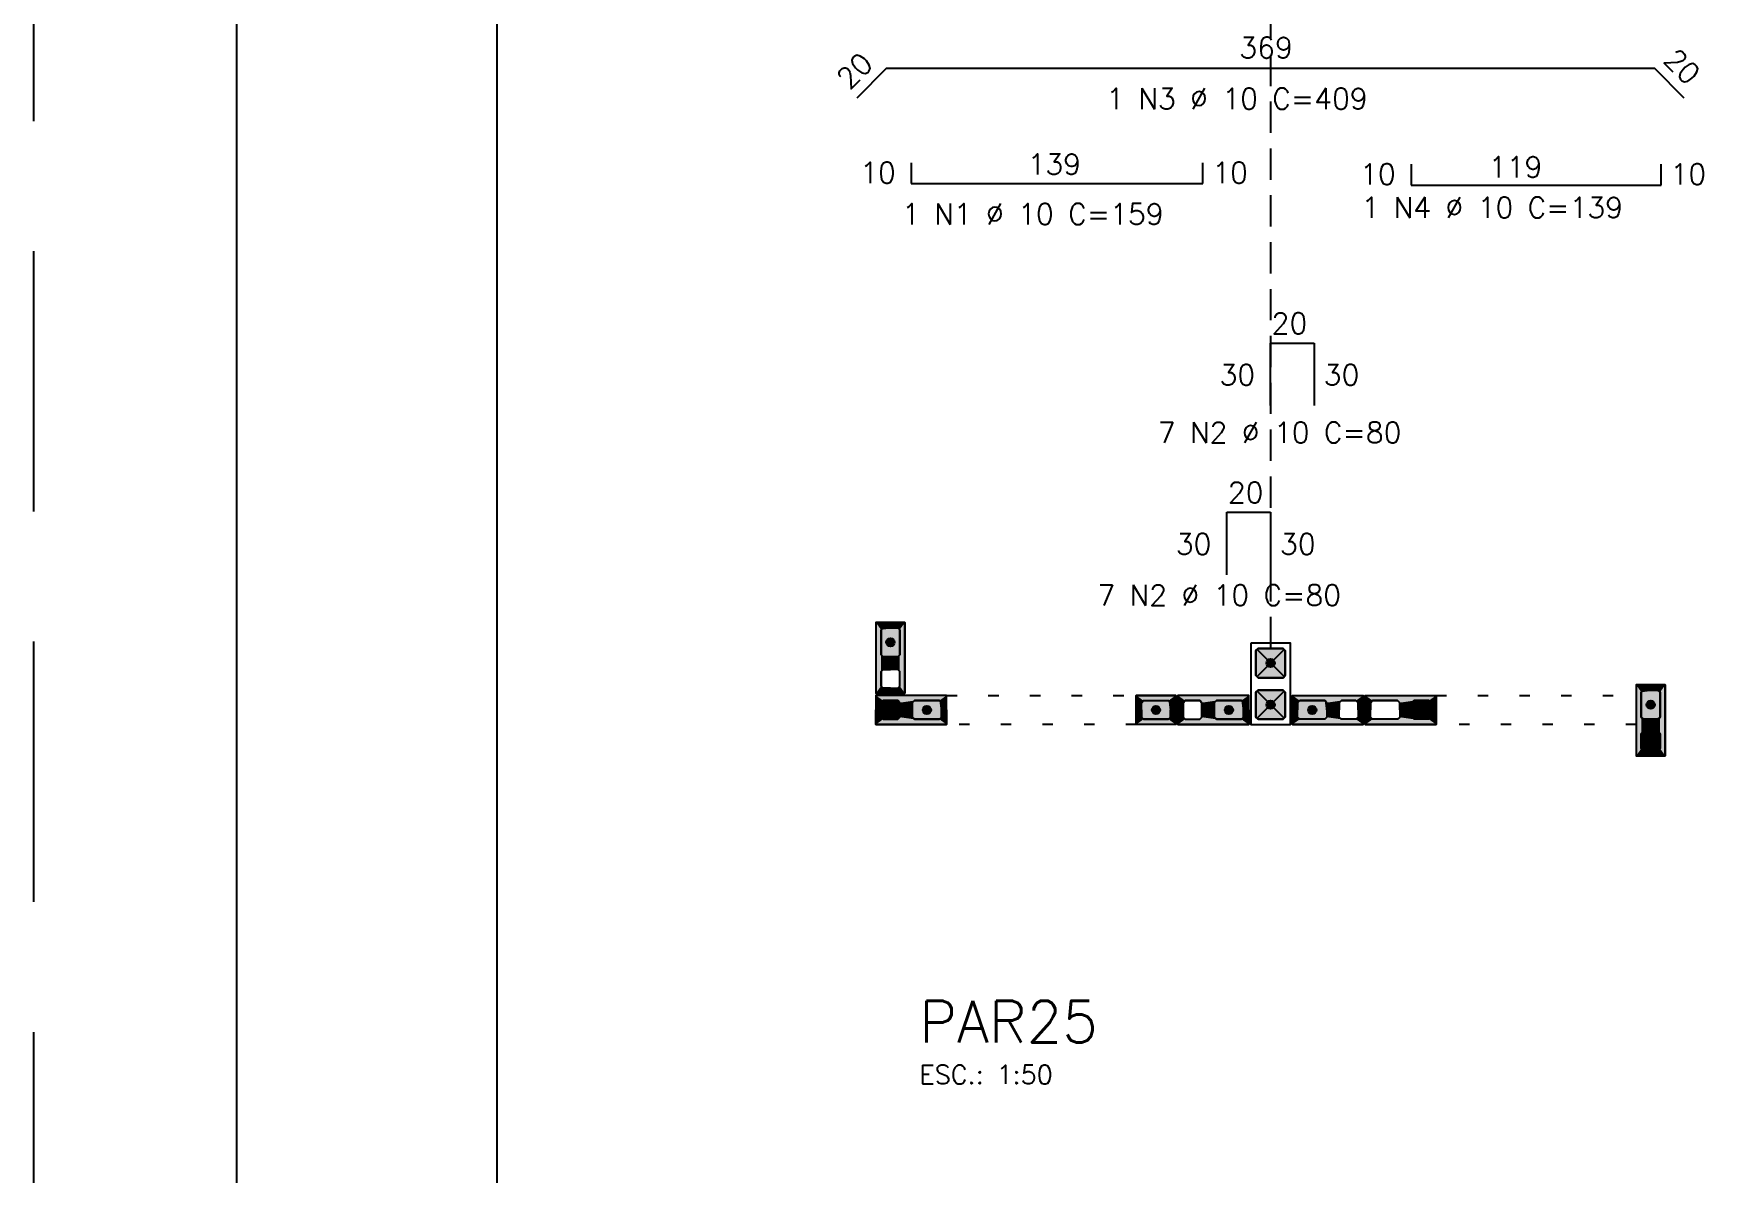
# Model space of a CAD drawing. Extents: x -1.9 to 86, y -1.6 to 60.9.
# Drawn here: x -1.95 to 14.1, y 37.09 to 48.04 of the extents above; entities that cross this region are included whole.
import ezdxf

# ---------------------------------------------------------------- set-up
doc = ezdxf.new("R2010")
doc.units = 0
doc.header["$MEASUREMENT"] = 0
for name, pattern in [('ESTILO_TQS_0001', [0.45, 0.3, -0.15]), ('ESTILO_TQS_0002', [0.4, 0.1, -0.3]), ('HIDDEN', [0.375, 0.25, -0.125])]:
    doc.linetypes.add(name, pattern=pattern)
doc.layers.get('0').update_dxf_attribs({"linetype": 'CONTINUOUS'})
doc.layers.get('Defpoints').update_dxf_attribs({"linetype": 'CONTINUOUS'})
for name, color, linetype in [('ARQ_FOLHA', 7, 'CONTINUOUS'), ('PENA_01', 1, 'CONTINUOUS'), ('PENA_02', 2, 'CONTINUOUS'), ('PENA_03', 3, 'CONTINUOUS'), ('PENA_05', 5, 'CONTINUOUS'), ('PENA_06', 6, 'CONTINUOUS'), ('PENA_11', 252, 'CONTINUOUS'), ('PENA_21', 100, 'CONTINUOUS'), ('PENA_23', 50, 'CONTINUOUS')]:
    doc.layers.add(name, color=color, linetype=linetype)
doc.styles.get("Standard").update_dxf_attribs({"font": 'ROMANS.SHX'})

# ---------------------------------------------------------------- blocks, each defined once
blk = doc.blocks.new('FOLHA A1 - 841 X 594')
at = {"layer": 'ARQ_FOLHA', "color": 1}
for points in [[(-841, 0), (0, 0), (0, 594), (-841, 594)], [(-816, 10), (-10, 10), (-10, 584), (-816, 584)]]:
    blk.add_lwpolyline(points, close=True, dxfattribs=at)
at = {"layer": 'Defpoints', "color": 8, "linetype": 'HIDDEN', "ltscale": 100}
blk.add_lwpolyline([(-860.5, 609.5), (-860.5, -15.5), (19.5, -15.5), (19.5, 609.5)], close=True, dxfattribs=at)
blk = doc.blocks.new('*U24')
blk.add_blockref('FOLHA A1 - 841 X 594', (0, 0))

msp = doc.modelspace()

# ---------------------------------------------------------------- linework, layer by layer
at = {"layer": 'PENA_01', "linetype": 'ESTILO_TQS_0001'}
msp.add_line((9.928078, 50.085337), (9.928078, 41.992385), dxfattribs=at)
at = {"layer": 'PENA_01', "linetype": 'Continuous'}
for p, q in [((10.058078, 42.122385), (9.798078, 41.862385)), ((10.058078, 41.862385), (9.798078, 42.122385)), ((10.058078, 41.462385), (9.798078, 41.722385)), ((10.058078, 41.722385), (9.798078, 41.462385))]:
    msp.add_line(p, q, dxfattribs=at)
for points in [[(6.368078, 42.072385), (6.368078, 42.312385), (6.348078, 42.332385), (6.208078, 42.332385), (6.188078, 42.312385), (6.188078, 42.072385), (6.208078, 42.052385), (6.348078, 42.052385), (6.368078, 42.072385)], [(6.368078, 41.772385), (6.368078, 41.912385), (6.348078, 41.932385), (6.208078, 41.932385), (6.188078, 41.912385), (6.188078, 41.772385), (6.208078, 41.752385), (6.348078, 41.752385), (6.368078, 41.772385)], [(13.668078, 41.472385), (13.668078, 41.712385), (13.648078, 41.732385), (13.508078, 41.732385), (13.488078, 41.712385), (13.488078, 41.472385), (13.508078, 41.452385), (13.648078, 41.452385), (13.668078, 41.472385)], [(6.208078, 41.452385), (6.348078, 41.452385), (6.368078, 41.472385), (6.368078, 41.612385), (6.348078, 41.632385), (6.208078, 41.632385), (6.188078, 41.612385), (6.188078, 41.472385), (6.208078, 41.452385)], [(6.508078, 41.452385), (6.748078, 41.452385), (6.768078, 41.472385), (6.768078, 41.612385), (6.748078, 41.632385), (6.508078, 41.632385), (6.488078, 41.612385), (6.488078, 41.472385), (6.508078, 41.452385)], [(8.708078, 41.632385), (8.948078, 41.632385), (8.968078, 41.612385), (8.968078, 41.472385), (8.948078, 41.452385), (8.708078, 41.452385), (8.688078, 41.472385), (8.688078, 41.612385), (8.708078, 41.632385)], [(9.108078, 41.452385), (9.248078, 41.452385), (9.268078, 41.472385), (9.268078, 41.612385), (9.248078, 41.632385), (9.108078, 41.632385), (9.088078, 41.612385), (9.088078, 41.472385), (9.108078, 41.452385)], [(9.408078, 41.452385), (9.648078, 41.452385), (9.668078, 41.472385), (9.668078, 41.612385), (9.648078, 41.632385), (9.408078, 41.632385), (9.388078, 41.612385), (9.388078, 41.472385), (9.408078, 41.452385)], [(10.448078, 41.452385), (10.208078, 41.452385), (10.188078, 41.472385), (10.188078, 41.612385), (10.208078, 41.632385), (10.448078, 41.632385), (10.468078, 41.612385), (10.468078, 41.472385), (10.448078, 41.452385)], [(10.748078, 41.452385), (10.608078, 41.452385), (10.588078, 41.472385), (10.588078, 41.612385), (10.608078, 41.632385), (10.748078, 41.632385), (10.768078, 41.612385), (10.768078, 41.472385), (10.748078, 41.452385)], [(11.148078, 41.452385), (10.908078, 41.452385), (10.888078, 41.472385), (10.888078, 41.612385), (10.908078, 41.632385), (11.148078, 41.632385), (11.168078, 41.612385), (11.168078, 41.472385), (11.148078, 41.452385)], [(11.448078, 41.452385), (11.308078, 41.452385), (11.288078, 41.472385), (11.288078, 41.612385), (11.308078, 41.632385), (11.448078, 41.632385), (11.468078, 41.612385), (11.468078, 41.472385), (11.448078, 41.452385)], [(13.668078, 41.172385), (13.668078, 41.312385), (13.648078, 41.332385), (13.508078, 41.332385), (13.488078, 41.312385), (13.488078, 41.172385), (13.508078, 41.152385), (13.648078, 41.152385), (13.668078, 41.172385)]]:
    msp.add_lwpolyline(points, dxfattribs=at)
at = {"layer": 'PENA_02', "linetype": 'Continuous'}
for points in [[(6.418078, 41.702385), (6.418078, 42.382385), (6.138078, 42.382385), (6.138078, 41.702385), (6.418078, 41.702385)], [(9.738078, 42.182385), (9.738078, 41.402385), (10.118078, 41.402385), (10.118078, 42.182385), (9.738078, 42.182385)], [(13.718078, 41.102385), (13.718078, 41.782385), (13.438078, 41.782385), (13.438078, 41.102385), (13.718078, 41.102385)], [(6.138078, 41.402385), (6.818078, 41.402385), (6.818078, 41.682385), (6.138078, 41.682385), (6.138078, 41.402385)], [(8.638078, 41.682385), (9.018078, 41.682385), (9.018078, 41.402385), (8.638078, 41.402385), (8.638078, 41.682385)], [(9.038078, 41.402385), (9.718078, 41.402385), (9.718078, 41.682385), (9.038078, 41.682385), (9.038078, 41.402385)], [(10.818078, 41.402385), (10.138078, 41.402385), (10.138078, 41.682385), (10.818078, 41.682385), (10.818078, 41.402385)], [(11.518078, 41.402385), (10.838078, 41.402385), (10.838078, 41.682385), (11.518078, 41.682385), (11.518078, 41.402385)]]:
    msp.add_lwpolyline(points, dxfattribs=at)
at = {"layer": 'PENA_02', "linetype": 'ESTILO_TQS_0001'}
for points in [[(9.808078, 42.132385), (9.788078, 42.112385), (9.788078, 41.872385), (9.808078, 41.852385), (10.048078, 41.852385), (10.068078, 41.872385), (10.068078, 42.112385), (10.048078, 42.132385), (9.808078, 42.132385)], [(9.808078, 41.732385), (9.788078, 41.712385), (9.788078, 41.472385), (9.808078, 41.452385), (10.048078, 41.452385), (10.068078, 41.472385), (10.068078, 41.712385), (10.048078, 41.732385), (9.808078, 41.732385)]]:
    msp.add_lwpolyline(points, dxfattribs=at)
at = {"layer": 'PENA_03', "linetype": 'Continuous'}
for points in [[(6.348078, 42.332385), (6.368078, 42.312385), (6.368078, 42.072385), (6.348078, 42.052385), (6.208078, 42.052385), (6.188078, 42.072385), (6.188078, 42.312385), (6.208078, 42.332385), (6.348078, 42.332385)], [(10.048078, 42.132385), (10.068078, 42.112385), (10.068078, 41.872385), (10.048078, 41.852385), (9.808078, 41.852385), (9.788078, 41.872385), (9.788078, 42.112385), (9.808078, 42.132385), (10.048078, 42.132385)], [(10.048078, 41.732385), (10.068078, 41.712385), (10.068078, 41.472385), (10.048078, 41.452385), (9.808078, 41.452385), (9.788078, 41.472385), (9.788078, 41.712385), (9.808078, 41.732385), (10.048078, 41.732385)], [(13.648078, 41.732385), (13.668078, 41.712385), (13.668078, 41.472385), (13.648078, 41.452385), (13.508078, 41.452385), (13.488078, 41.472385), (13.488078, 41.712385), (13.508078, 41.732385), (13.648078, 41.732385)], [(6.348078, 41.632385), (6.368078, 41.612385), (6.368078, 41.472385), (6.348078, 41.452385), (6.208078, 41.452385), (6.188078, 41.472385), (6.188078, 41.612385), (6.208078, 41.632385), (6.348078, 41.632385)], [(6.768078, 41.472385), (6.748078, 41.452385), (6.508078, 41.452385), (6.488078, 41.472385), (6.488078, 41.612385), (6.508078, 41.632385), (6.748078, 41.632385), (6.768078, 41.612385), (6.768078, 41.472385)], [(8.968078, 41.472385), (8.948078, 41.452385), (8.708078, 41.452385), (8.688078, 41.472385), (8.688078, 41.612385), (8.708078, 41.632385), (8.948078, 41.632385), (8.968078, 41.612385), (8.968078, 41.472385)], [(9.668078, 41.472385), (9.648078, 41.452385), (9.408078, 41.452385), (9.388078, 41.472385), (9.388078, 41.612385), (9.408078, 41.632385), (9.648078, 41.632385), (9.668078, 41.612385), (9.668078, 41.472385)], [(10.468078, 41.472385), (10.448078, 41.452385), (10.208078, 41.452385), (10.188078, 41.472385), (10.188078, 41.612385), (10.208078, 41.632385), (10.448078, 41.632385), (10.468078, 41.612385), (10.468078, 41.472385)], [(11.448078, 41.632385), (11.468078, 41.612385), (11.468078, 41.472385), (11.448078, 41.452385), (11.308078, 41.452385), (11.288078, 41.472385), (11.288078, 41.612385), (11.308078, 41.632385), (11.448078, 41.632385)], [(13.648078, 41.332385), (13.668078, 41.312385), (13.668078, 41.172385), (13.648078, 41.152385), (13.508078, 41.152385), (13.488078, 41.172385), (13.488078, 41.312385), (13.508078, 41.332385), (13.648078, 41.332385)]]:
    msp.add_lwpolyline(points, dxfattribs=at)
at = {"layer": 'PENA_03', "linetype": 'ESTILO_TQS_0002'}
for points in [[(6.818078, 41.682385), (8.638078, 41.682385), (8.638078, 41.402385), (6.818078, 41.402385), (6.818078, 41.682385)], [(11.518078, 41.682385), (13.438078, 41.682385), (13.438078, 41.402385), (11.518078, 41.402385), (11.518078, 41.682385)]]:
    msp.add_lwpolyline(points, dxfattribs=at)
at = {"layer": 'PENA_03', "linetype": 'Continuous'}
for centre in [(6.278078, 42.192385), (9.928078, 41.992385), (6.278078, 41.542385), (6.628078, 41.542385), (8.828078, 41.542385), (9.528078, 41.542385), (9.928078, 41.592385), (10.328078, 41.542385), (11.378078, 41.542385), (13.578078, 41.592385), (13.578078, 41.242385)]:
    msp.add_circle(centre, 0.04, dxfattribs=at)
for points in [[(6.318078, 42.192385), (6.258078, 42.227026), (6.24049, 42.206066)], [(6.318078, 42.192385), (6.24049, 42.206066), (6.24049, 42.178704)], [(6.318078, 42.192385), (6.285024, 42.231778), (6.258078, 42.227026)], [(6.318078, 42.192385), (6.308719, 42.218097), (6.285024, 42.231778)], [(6.318078, 42.192385), (6.24049, 42.178704), (6.258078, 42.157744)], [(6.318078, 42.192385), (6.258078, 42.157744), (6.285024, 42.152993)], [(6.318078, 42.192385), (6.285024, 42.152993), (6.308719, 42.166674)], [(6.318078, 42.192385), (6.308719, 42.166674), (6.318078, 42.192385)], [(9.968078, 41.992385), (9.908078, 42.027026), (9.89049, 42.006066)], [(9.968078, 41.992385), (9.89049, 42.006066), (9.89049, 41.978704)], [(9.968078, 41.992385), (9.89049, 41.978704), (9.908078, 41.957744)], [(9.968078, 41.992385), (9.935024, 42.031778), (9.908078, 42.027026)], [(9.968078, 41.992385), (9.908078, 41.957744), (9.935024, 41.952993)], [(9.968078, 41.992385), (9.958719, 42.018097), (9.935024, 42.031778)], [(9.968078, 41.992385), (9.935024, 41.952993), (9.958719, 41.966674)], [(9.968078, 41.992385), (9.958719, 41.966674), (9.968078, 41.992385)], [(6.318078, 41.542385), (6.258078, 41.577026), (6.24049, 41.556066)], [(6.318078, 41.542385), (6.285024, 41.581778), (6.258078, 41.577026)], [(6.318078, 41.542385), (6.308719, 41.568097), (6.285024, 41.581778)], [(6.668078, 41.542385), (6.608078, 41.577026), (6.59049, 41.556066)], [(6.668078, 41.542385), (6.635024, 41.581778), (6.608078, 41.577026)], [(6.668078, 41.542385), (6.658719, 41.568097), (6.635024, 41.581778)], [(8.868078, 41.542385), (8.808078, 41.577026), (8.79049, 41.556066)], [(8.868078, 41.542385), (8.835024, 41.581778), (8.808078, 41.577026)], [(8.868078, 41.542385), (8.858719, 41.568097), (8.835024, 41.581778)], [(9.568078, 41.542385), (9.508078, 41.577026), (9.49049, 41.556066)], [(9.568078, 41.542385), (9.535024, 41.581778), (9.508078, 41.577026)], [(9.568078, 41.542385), (9.558719, 41.568097), (9.535024, 41.581778)], [(9.968078, 41.592385), (9.908078, 41.627026), (9.89049, 41.606066)], [(9.968078, 41.592385), (9.89049, 41.606066), (9.89049, 41.578704)], [(9.968078, 41.592385), (9.89049, 41.578704), (9.908078, 41.557744)], [(9.968078, 41.592385), (9.935024, 41.631778), (9.908078, 41.627026)], [(9.968078, 41.592385), (9.908078, 41.557744), (9.935024, 41.552993)], [(9.968078, 41.592385), (9.958719, 41.618097), (9.935024, 41.631778)], [(9.968078, 41.592385), (9.935024, 41.552993), (9.958719, 41.566674)], [(9.968078, 41.592385), (9.958719, 41.566674), (9.968078, 41.592385)], [(10.368078, 41.542385), (10.308078, 41.577026), (10.29049, 41.556066)], [(10.368078, 41.542385), (10.335024, 41.581778), (10.308078, 41.577026)], [(10.368078, 41.542385), (10.358719, 41.568097), (10.335024, 41.581778)], [(11.418078, 41.542385), (11.358078, 41.577026), (11.34049, 41.556066)], [(11.418078, 41.542385), (11.385024, 41.581778), (11.358078, 41.577026)], [(11.418078, 41.542385), (11.408719, 41.568097), (11.385024, 41.581778)], [(13.618078, 41.592385), (13.558078, 41.627026), (13.54049, 41.606066)], [(13.618078, 41.592385), (13.54049, 41.606066), (13.54049, 41.578704)], [(13.618078, 41.592385), (13.54049, 41.578704), (13.558078, 41.557744)], [(13.618078, 41.592385), (13.585024, 41.631778), (13.558078, 41.627026)], [(13.618078, 41.592385), (13.558078, 41.557744), (13.585024, 41.552993)], [(13.618078, 41.592385), (13.608719, 41.618097), (13.585024, 41.631778)], [(13.618078, 41.592385), (13.585024, 41.552993), (13.608719, 41.566674)], [(13.618078, 41.592385), (13.608719, 41.566674), (13.618078, 41.592385)], [(6.318078, 41.542385), (6.24049, 41.556066), (6.24049, 41.528704)], [(6.318078, 41.542385), (6.24049, 41.528704), (6.258078, 41.507744)], [(6.318078, 41.542385), (6.258078, 41.507744), (6.285024, 41.502993)], [(6.318078, 41.542385), (6.285024, 41.502993), (6.308719, 41.516674)], [(6.318078, 41.542385), (6.308719, 41.516674), (6.318078, 41.542385)], [(6.668078, 41.542385), (6.59049, 41.556066), (6.59049, 41.528704)], [(6.668078, 41.542385), (6.59049, 41.528704), (6.608078, 41.507744)], [(6.668078, 41.542385), (6.608078, 41.507744), (6.635024, 41.502993)], [(6.668078, 41.542385), (6.635024, 41.502993), (6.658719, 41.516674)], [(6.668078, 41.542385), (6.658719, 41.516674), (6.668078, 41.542385)], [(8.868078, 41.542385), (8.79049, 41.556066), (8.79049, 41.528704)], [(8.868078, 41.542385), (8.79049, 41.528704), (8.808078, 41.507744)], [(8.868078, 41.542385), (8.808078, 41.507744), (8.835024, 41.502993)], [(8.868078, 41.542385), (8.835024, 41.502993), (8.858719, 41.516674)], [(8.868078, 41.542385), (8.858719, 41.516674), (8.868078, 41.542385)], [(9.568078, 41.542385), (9.49049, 41.556066), (9.49049, 41.528704)], [(9.568078, 41.542385), (9.49049, 41.528704), (9.508078, 41.507744)], [(9.568078, 41.542385), (9.508078, 41.507744), (9.535024, 41.502993)], [(9.568078, 41.542385), (9.535024, 41.502993), (9.558719, 41.516674)], [(9.568078, 41.542385), (9.558719, 41.516674), (9.568078, 41.542385)], [(10.368078, 41.542385), (10.29049, 41.556066), (10.29049, 41.528704)], [(10.368078, 41.542385), (10.29049, 41.528704), (10.308078, 41.507744)], [(10.368078, 41.542385), (10.308078, 41.507744), (10.335024, 41.502993)], [(10.368078, 41.542385), (10.335024, 41.502993), (10.358719, 41.516674)], [(10.368078, 41.542385), (10.358719, 41.516674), (10.368078, 41.542385)], [(11.418078, 41.542385), (11.34049, 41.556066), (11.34049, 41.528704)], [(11.418078, 41.542385), (11.34049, 41.528704), (11.358078, 41.507744)], [(11.418078, 41.542385), (11.358078, 41.507744), (11.385024, 41.502993)], [(11.418078, 41.542385), (11.385024, 41.502993), (11.408719, 41.516674)], [(11.418078, 41.542385), (11.408719, 41.516674), (11.418078, 41.542385)], [(13.618078, 41.242385), (13.558078, 41.277026), (13.54049, 41.256066)], [(13.618078, 41.242385), (13.54049, 41.256066), (13.54049, 41.228704)], [(13.618078, 41.242385), (13.54049, 41.228704), (13.558078, 41.207744)], [(13.618078, 41.242385), (13.585024, 41.281778), (13.558078, 41.277026)], [(13.618078, 41.242385), (13.558078, 41.207744), (13.585024, 41.202993)], [(13.618078, 41.242385), (13.608719, 41.268097), (13.585024, 41.281778)], [(13.618078, 41.242385), (13.585024, 41.202993), (13.608719, 41.216674)], [(13.618078, 41.242385), (13.608719, 41.216674), (13.618078, 41.242385)]]:
    msp.add_solid(points, dxfattribs=at)
at = {"layer": 'PENA_05', "linetype": 'Continuous'}
for p, q in [((6.238078, 47.703029), (5.955235, 47.420186)), ((13.618078, 47.703029), (6.238078, 47.703029)), ((13.90092, 47.420186), (13.618078, 47.703029)), ((6.478078, 46.798626), (6.478078, 46.598626)), ((9.278078, 46.598626), (9.278078, 46.798626)), ((11.278078, 46.78436), (11.278078, 46.58436)), ((13.678078, 46.58436), (13.678078, 46.78436)), ((6.478078, 46.598626), (9.278078, 46.598626)), ((11.278078, 46.58436), (13.678078, 46.58436)), ((9.928078, 44.465979), (9.928078, 45.065979)), ((9.928078, 45.065979), (10.348078, 45.065979)), ((10.348078, 45.065979), (10.348078, 44.465979)), ((9.508078, 42.84075), (9.508078, 43.44075)), ((9.508078, 43.44075), (9.928078, 43.44075)), ((9.928078, 43.44075), (9.928078, 42.84075))]:
    msp.add_line(p, q, dxfattribs=at)
at = {"layer": 'PENA_11', "linetype": 'Continuous'}
for points in [[(6.348078, 42.332385), (6.208078, 42.052385), (6.188078, 42.072385)], [(6.348078, 42.332385), (6.188078, 42.072385), (6.188078, 42.312385)], [(6.348078, 42.332385), (6.188078, 42.312385), (6.208078, 42.332385)], [(6.348078, 42.332385), (6.348078, 42.052385), (6.208078, 42.052385)], [(6.348078, 42.332385), (6.208078, 42.332385), (6.348078, 42.332385)], [(6.348078, 42.332385), (6.368078, 42.312385), (6.368078, 42.072385)], [(6.348078, 42.332385), (6.368078, 42.072385), (6.348078, 42.052385)], [(10.048078, 42.132385), (9.808078, 41.852385), (9.788078, 41.872385)], [(10.048078, 42.132385), (9.788078, 41.872385), (9.788078, 42.112385)], [(10.048078, 42.132385), (9.788078, 42.112385), (9.808078, 42.132385)], [(10.048078, 42.132385), (10.048078, 41.852385), (9.808078, 41.852385)], [(10.048078, 42.132385), (9.808078, 42.132385), (10.048078, 42.132385)], [(10.048078, 42.132385), (10.068078, 42.112385), (10.068078, 41.872385)], [(10.048078, 42.132385), (10.068078, 41.872385), (10.048078, 41.852385)], [(10.048078, 41.732385), (9.808078, 41.452385), (9.788078, 41.472385)], [(10.048078, 41.732385), (9.788078, 41.472385), (9.788078, 41.712385)], [(10.048078, 41.732385), (9.788078, 41.712385), (9.808078, 41.732385)], [(10.048078, 41.732385), (10.048078, 41.452385), (9.808078, 41.452385)], [(10.048078, 41.732385), (9.808078, 41.732385), (10.048078, 41.732385)], [(10.048078, 41.732385), (10.068078, 41.712385), (10.068078, 41.472385)], [(10.048078, 41.732385), (10.068078, 41.472385), (10.048078, 41.452385)], [(13.648078, 41.732385), (13.508078, 41.452385), (13.488078, 41.472385)], [(13.648078, 41.732385), (13.488078, 41.472385), (13.488078, 41.712385)], [(13.648078, 41.732385), (13.488078, 41.712385), (13.508078, 41.732385)], [(13.648078, 41.732385), (13.648078, 41.452385), (13.508078, 41.452385)], [(13.648078, 41.732385), (13.508078, 41.732385), (13.648078, 41.732385)], [(13.648078, 41.732385), (13.668078, 41.712385), (13.668078, 41.472385)], [(13.648078, 41.732385), (13.668078, 41.472385), (13.648078, 41.452385)], [(6.348078, 41.632385), (6.208078, 41.452385), (6.188078, 41.472385)], [(6.348078, 41.632385), (6.188078, 41.472385), (6.188078, 41.612385)], [(6.348078, 41.632385), (6.188078, 41.612385), (6.208078, 41.632385)], [(6.348078, 41.632385), (6.348078, 41.452385), (6.208078, 41.452385)], [(6.348078, 41.632385), (6.208078, 41.632385), (6.348078, 41.632385)], [(6.348078, 41.632385), (6.368078, 41.612385), (6.368078, 41.472385)], [(6.348078, 41.632385), (6.368078, 41.472385), (6.348078, 41.452385)], [(6.768078, 41.472385), (6.488078, 41.612385), (6.508078, 41.632385)], [(6.768078, 41.472385), (6.488078, 41.472385), (6.488078, 41.612385)], [(6.768078, 41.472385), (6.508078, 41.632385), (6.748078, 41.632385)], [(6.768078, 41.472385), (6.748078, 41.632385), (6.768078, 41.612385)], [(6.768078, 41.472385), (6.768078, 41.612385), (6.768078, 41.472385)], [(8.968078, 41.472385), (8.688078, 41.612385), (8.708078, 41.632385)], [(8.968078, 41.472385), (8.688078, 41.472385), (8.688078, 41.612385)], [(8.968078, 41.472385), (8.708078, 41.632385), (8.948078, 41.632385)], [(8.968078, 41.472385), (8.948078, 41.632385), (8.968078, 41.612385)], [(8.968078, 41.472385), (8.968078, 41.612385), (8.968078, 41.472385)], [(9.668078, 41.472385), (9.388078, 41.612385), (9.408078, 41.632385)], [(9.668078, 41.472385), (9.388078, 41.472385), (9.388078, 41.612385)], [(9.668078, 41.472385), (9.408078, 41.632385), (9.648078, 41.632385)], [(9.668078, 41.472385), (9.648078, 41.632385), (9.668078, 41.612385)], [(9.668078, 41.472385), (9.668078, 41.612385), (9.668078, 41.472385)], [(10.468078, 41.472385), (10.188078, 41.612385), (10.208078, 41.632385)], [(10.468078, 41.472385), (10.188078, 41.472385), (10.188078, 41.612385)], [(10.468078, 41.472385), (10.208078, 41.632385), (10.448078, 41.632385)], [(10.468078, 41.472385), (10.448078, 41.632385), (10.468078, 41.612385)], [(10.468078, 41.472385), (10.468078, 41.612385), (10.468078, 41.472385)], [(11.448078, 41.632385), (11.308078, 41.452385), (11.288078, 41.472385)], [(11.448078, 41.632385), (11.288078, 41.472385), (11.288078, 41.612385)], [(11.448078, 41.632385), (11.288078, 41.612385), (11.308078, 41.632385)], [(11.448078, 41.632385), (11.448078, 41.452385), (11.308078, 41.452385)], [(11.448078, 41.632385), (11.308078, 41.632385), (11.448078, 41.632385)], [(11.448078, 41.632385), (11.468078, 41.612385), (11.468078, 41.472385)], [(11.448078, 41.632385), (11.468078, 41.472385), (11.448078, 41.452385)], [(6.768078, 41.472385), (6.508078, 41.452385), (6.488078, 41.472385)], [(6.768078, 41.472385), (6.748078, 41.452385), (6.508078, 41.452385)], [(8.968078, 41.472385), (8.708078, 41.452385), (8.688078, 41.472385)], [(8.968078, 41.472385), (8.948078, 41.452385), (8.708078, 41.452385)], [(9.668078, 41.472385), (9.408078, 41.452385), (9.388078, 41.472385)], [(9.668078, 41.472385), (9.648078, 41.452385), (9.408078, 41.452385)], [(10.468078, 41.472385), (10.208078, 41.452385), (10.188078, 41.472385)], [(10.468078, 41.472385), (10.448078, 41.452385), (10.208078, 41.452385)], [(13.648078, 41.332385), (13.508078, 41.152385), (13.488078, 41.172385)], [(13.648078, 41.332385), (13.488078, 41.172385), (13.488078, 41.312385)], [(13.648078, 41.332385), (13.488078, 41.312385), (13.508078, 41.332385)], [(13.648078, 41.332385), (13.648078, 41.152385), (13.508078, 41.152385)], [(13.648078, 41.332385), (13.508078, 41.332385), (13.648078, 41.332385)], [(13.648078, 41.332385), (13.668078, 41.312385), (13.668078, 41.172385)], [(13.648078, 41.332385), (13.668078, 41.172385), (13.648078, 41.152385)]]:
    msp.add_solid(points, dxfattribs=at)
at = {"layer": 'PENA_21', "linetype": 'Continuous'}
for points in [[(6.278078, 41.702385), (6.278078, 41.752385), (6.208078, 41.752385), (6.188078, 41.772385), (6.188078, 41.912385), (6.208078, 41.932385), (6.278078, 41.932385), (6.278078, 42.052385), (6.208078, 42.052385), (6.188078, 42.072385), (6.188078, 42.312385), (6.208078, 42.332385), (6.278078, 42.332385), (6.278078, 42.382385), (6.138078, 42.382385), (6.138078, 41.702385), (6.278078, 41.702385)], [(6.278078, 41.702385), (6.278078, 41.752385), (6.348078, 41.752385), (6.368078, 41.772385), (6.368078, 41.912385), (6.348078, 41.932385), (6.278078, 41.932385), (6.278078, 42.052385), (6.348078, 42.052385), (6.368078, 42.072385), (6.368078, 42.312385), (6.348078, 42.332385), (6.278078, 42.332385), (6.278078, 42.382385), (6.418078, 42.382385), (6.418078, 41.702385), (6.278078, 41.702385)], [(13.578078, 41.102385), (13.578078, 41.152385), (13.508078, 41.152385), (13.488078, 41.172385), (13.488078, 41.312385), (13.508078, 41.332385), (13.578078, 41.332385), (13.578078, 41.452385), (13.508078, 41.452385), (13.488078, 41.472385), (13.488078, 41.712385), (13.508078, 41.732385), (13.578078, 41.732385), (13.578078, 41.782385), (13.438078, 41.782385), (13.438078, 41.102385), (13.578078, 41.102385)], [(13.578078, 41.102385), (13.578078, 41.152385), (13.648078, 41.152385), (13.668078, 41.172385), (13.668078, 41.312385), (13.648078, 41.332385), (13.578078, 41.332385), (13.578078, 41.452385), (13.648078, 41.452385), (13.668078, 41.472385), (13.668078, 41.712385), (13.648078, 41.732385), (13.578078, 41.732385), (13.578078, 41.782385), (13.718078, 41.782385), (13.718078, 41.102385), (13.578078, 41.102385)], [(6.138078, 41.542385), (6.188078, 41.542385), (6.188078, 41.612385), (6.208078, 41.632385), (6.348078, 41.632385), (6.368078, 41.612385), (6.368078, 41.542385), (6.488078, 41.542385), (6.488078, 41.612385), (6.508078, 41.632385), (6.748078, 41.632385), (6.768078, 41.612385), (6.768078, 41.542385), (6.818078, 41.542385), (6.818078, 41.682385), (6.138078, 41.682385), (6.138078, 41.542385)], [(9.038078, 41.542385), (9.088078, 41.542385), (9.088078, 41.612385), (9.108078, 41.632385), (9.248078, 41.632385), (9.268078, 41.612385), (9.268078, 41.542385), (9.388078, 41.542385), (9.388078, 41.612385), (9.408078, 41.632385), (9.648078, 41.632385), (9.668078, 41.612385), (9.668078, 41.542385), (9.718078, 41.542385), (9.718078, 41.682385), (9.038078, 41.682385), (9.038078, 41.542385)], [(10.818078, 41.542385), (10.768078, 41.542385), (10.768078, 41.612385), (10.748078, 41.632385), (10.608078, 41.632385), (10.588078, 41.612385), (10.588078, 41.542385), (10.468078, 41.542385), (10.468078, 41.612385), (10.448078, 41.632385), (10.208078, 41.632385), (10.188078, 41.612385), (10.188078, 41.542385), (10.138078, 41.542385), (10.138078, 41.682385), (10.818078, 41.682385), (10.818078, 41.542385)], [(11.518078, 41.542385), (11.468078, 41.542385), (11.468078, 41.612385), (11.448078, 41.632385), (11.308078, 41.632385), (11.288078, 41.612385), (11.288078, 41.542385), (11.168078, 41.542385), (11.168078, 41.612385), (11.148078, 41.632385), (10.908078, 41.632385), (10.888078, 41.612385), (10.888078, 41.542385), (10.838078, 41.542385), (10.838078, 41.682385), (11.518078, 41.682385), (11.518078, 41.542385)], [(6.138078, 41.542385), (6.188078, 41.542385), (6.188078, 41.472385), (6.208078, 41.452385), (6.348078, 41.452385), (6.368078, 41.472385), (6.368078, 41.542385), (6.488078, 41.542385), (6.488078, 41.472385), (6.508078, 41.452385), (6.748078, 41.452385), (6.768078, 41.472385), (6.768078, 41.542385), (6.818078, 41.542385), (6.818078, 41.402385), (6.138078, 41.402385), (6.138078, 41.542385)], [(9.038078, 41.542385), (9.088078, 41.542385), (9.088078, 41.472385), (9.108078, 41.452385), (9.248078, 41.452385), (9.268078, 41.472385), (9.268078, 41.542385), (9.388078, 41.542385), (9.388078, 41.472385), (9.408078, 41.452385), (9.648078, 41.452385), (9.668078, 41.472385), (9.668078, 41.542385), (9.718078, 41.542385), (9.718078, 41.402385), (9.038078, 41.402385), (9.038078, 41.542385)], [(10.818078, 41.542385), (10.768078, 41.542385), (10.768078, 41.472385), (10.748078, 41.452385), (10.608078, 41.452385), (10.588078, 41.472385), (10.588078, 41.542385), (10.468078, 41.542385), (10.468078, 41.472385), (10.448078, 41.452385), (10.208078, 41.452385), (10.188078, 41.472385), (10.188078, 41.542385), (10.138078, 41.542385), (10.138078, 41.402385), (10.818078, 41.402385), (10.818078, 41.542385)], [(11.518078, 41.542385), (11.468078, 41.542385), (11.468078, 41.472385), (11.448078, 41.452385), (11.308078, 41.452385), (11.288078, 41.472385), (11.288078, 41.542385), (11.168078, 41.542385), (11.168078, 41.472385), (11.148078, 41.452385), (10.908078, 41.452385), (10.888078, 41.472385), (10.888078, 41.542385), (10.838078, 41.542385), (10.838078, 41.402385), (11.518078, 41.402385), (11.518078, 41.542385)]]:
    msp.add_lwpolyline(points, dxfattribs=at)
for points in [[(6.278078, 42.382385), (6.138078, 42.382385), (6.208078, 42.332385)], [(6.208078, 42.332385), (6.138078, 42.382385), (6.188078, 42.312385)], [(6.138078, 42.382385), (6.188078, 41.772385), (6.188078, 42.312385)], [(6.138078, 41.702385), (6.188078, 41.772385), (6.138078, 42.382385)], [(6.278078, 42.332385), (6.278078, 42.382385), (6.208078, 42.332385)], [(6.348078, 42.332385), (6.278078, 42.332385), (6.418078, 42.382385)], [(6.278078, 42.332385), (6.278078, 42.382385), (6.418078, 42.382385)], [(6.368078, 42.312385), (6.348078, 42.332385), (6.418078, 42.382385)], [(6.368078, 42.072385), (6.418078, 42.382385), (6.368078, 41.912385)], [(6.368078, 41.912385), (6.418078, 42.382385), (6.368078, 41.772385)], [(6.418078, 42.382385), (6.418078, 41.702385), (6.368078, 41.772385)], [(6.368078, 42.072385), (6.368078, 42.312385), (6.418078, 42.382385)], [(6.188078, 42.312385), (6.188078, 41.772385), (6.188078, 41.912385)], [(6.188078, 42.312385), (6.188078, 42.072385), (6.188078, 41.912385)], [(6.208078, 41.932385), (6.188078, 42.072385), (6.188078, 41.912385)], [(6.208078, 41.932385), (6.208078, 42.052385), (6.188078, 42.072385)], [(6.278078, 41.932385), (6.208078, 42.052385), (6.208078, 41.932385)], [(6.278078, 41.932385), (6.278078, 42.052385), (6.208078, 42.052385)], [(6.278078, 41.932385), (6.348078, 42.052385), (6.348078, 41.932385)], [(6.278078, 41.932385), (6.278078, 42.052385), (6.348078, 42.052385)], [(6.348078, 42.052385), (6.368078, 42.072385), (6.348078, 41.932385)], [(6.348078, 41.932385), (6.368078, 42.072385), (6.368078, 41.912385)], [(6.208078, 41.752385), (6.188078, 41.772385), (6.138078, 41.702385)], [(6.208078, 41.752385), (6.138078, 41.702385), (6.278078, 41.702385)], [(6.208078, 41.752385), (6.278078, 41.702385), (6.278078, 41.752385)], [(6.418078, 41.702385), (6.278078, 41.702385), (6.348078, 41.752385)], [(6.348078, 41.752385), (6.278078, 41.702385), (6.278078, 41.752385)], [(6.368078, 41.772385), (6.418078, 41.702385), (6.348078, 41.752385)], [(13.578078, 41.782385), (13.438078, 41.782385), (13.508078, 41.732385)], [(13.508078, 41.732385), (13.438078, 41.782385), (13.488078, 41.712385)], [(13.438078, 41.782385), (13.488078, 41.172385), (13.488078, 41.712385)], [(13.438078, 41.102385), (13.488078, 41.172385), (13.438078, 41.782385)], [(13.578078, 41.732385), (13.578078, 41.782385), (13.508078, 41.732385)], [(13.648078, 41.732385), (13.578078, 41.732385), (13.718078, 41.782385)], [(13.578078, 41.732385), (13.578078, 41.782385), (13.718078, 41.782385)], [(13.668078, 41.712385), (13.648078, 41.732385), (13.718078, 41.782385)], [(13.668078, 41.472385), (13.718078, 41.782385), (13.668078, 41.312385)], [(13.668078, 41.312385), (13.718078, 41.782385), (13.668078, 41.172385)], [(13.718078, 41.782385), (13.718078, 41.102385), (13.668078, 41.172385)], [(13.668078, 41.472385), (13.668078, 41.712385), (13.718078, 41.782385)], [(6.818078, 41.682385), (6.138078, 41.682385), (6.208078, 41.632385)], [(6.138078, 41.682385), (6.138078, 41.542385), (6.188078, 41.542385)], [(6.138078, 41.682385), (6.188078, 41.542385), (6.188078, 41.612385)], [(6.138078, 41.682385), (6.188078, 41.612385), (6.208078, 41.632385)], [(6.818078, 41.682385), (6.208078, 41.632385), (6.348078, 41.632385)], [(6.818078, 41.682385), (6.348078, 41.632385), (6.368078, 41.612385)], [(6.818078, 41.682385), (6.368078, 41.612385), (6.508078, 41.632385)], [(6.368078, 41.612385), (6.488078, 41.612385), (6.508078, 41.632385)], [(6.368078, 41.612385), (6.368078, 41.542385), (6.488078, 41.542385)], [(6.368078, 41.612385), (6.488078, 41.542385), (6.488078, 41.612385)], [(6.818078, 41.682385), (6.508078, 41.632385), (6.748078, 41.632385)], [(6.818078, 41.682385), (6.748078, 41.632385), (6.768078, 41.612385)], [(6.818078, 41.682385), (6.768078, 41.612385), (6.818078, 41.542385)], [(6.818078, 41.542385), (6.768078, 41.612385), (6.768078, 41.542385)], [(9.718078, 41.682385), (9.038078, 41.682385), (9.108078, 41.632385)], [(9.038078, 41.682385), (9.038078, 41.542385), (9.088078, 41.542385)], [(9.038078, 41.682385), (9.088078, 41.542385), (9.088078, 41.612385)], [(9.038078, 41.682385), (9.088078, 41.612385), (9.108078, 41.632385)], [(9.718078, 41.682385), (9.108078, 41.632385), (9.248078, 41.632385)], [(9.718078, 41.682385), (9.248078, 41.632385), (9.268078, 41.612385)], [(9.718078, 41.682385), (9.268078, 41.612385), (9.408078, 41.632385)], [(9.268078, 41.612385), (9.388078, 41.612385), (9.408078, 41.632385)], [(9.268078, 41.612385), (9.268078, 41.542385), (9.388078, 41.542385)], [(9.268078, 41.612385), (9.388078, 41.542385), (9.388078, 41.612385)], [(9.718078, 41.682385), (9.408078, 41.632385), (9.648078, 41.632385)], [(9.718078, 41.682385), (9.648078, 41.632385), (9.668078, 41.612385)], [(9.718078, 41.682385), (9.668078, 41.612385), (9.718078, 41.542385)], [(9.718078, 41.542385), (9.668078, 41.612385), (9.668078, 41.542385)], [(10.818078, 41.682385), (10.208078, 41.632385), (10.138078, 41.682385)], [(10.208078, 41.632385), (10.188078, 41.612385), (10.138078, 41.682385)], [(10.138078, 41.682385), (10.188078, 41.612385), (10.138078, 41.542385)], [(10.188078, 41.612385), (10.188078, 41.542385), (10.138078, 41.542385)], [(10.448078, 41.632385), (10.208078, 41.632385), (10.818078, 41.682385)], [(10.468078, 41.612385), (10.448078, 41.632385), (10.818078, 41.682385)], [(10.818078, 41.682385), (10.608078, 41.632385), (10.468078, 41.612385)], [(10.468078, 41.542385), (10.468078, 41.612385), (10.608078, 41.632385)], [(10.468078, 41.542385), (10.608078, 41.632385), (10.588078, 41.612385)], [(10.468078, 41.542385), (10.588078, 41.612385), (10.588078, 41.542385)], [(10.818078, 41.682385), (10.748078, 41.632385), (10.608078, 41.632385)], [(10.818078, 41.682385), (10.768078, 41.612385), (10.748078, 41.632385)], [(10.818078, 41.682385), (10.818078, 41.542385), (10.768078, 41.542385)], [(10.818078, 41.682385), (10.768078, 41.542385), (10.768078, 41.612385)], [(11.518078, 41.682385), (10.908078, 41.632385), (10.838078, 41.682385)], [(10.908078, 41.632385), (10.888078, 41.612385), (10.838078, 41.682385)], [(10.838078, 41.682385), (10.888078, 41.612385), (10.838078, 41.542385)], [(10.888078, 41.612385), (10.888078, 41.542385), (10.838078, 41.542385)], [(11.148078, 41.632385), (10.908078, 41.632385), (11.518078, 41.682385)], [(11.168078, 41.612385), (11.148078, 41.632385), (11.518078, 41.682385)], [(11.518078, 41.682385), (11.308078, 41.632385), (11.168078, 41.612385)], [(11.168078, 41.542385), (11.168078, 41.612385), (11.308078, 41.632385)], [(11.168078, 41.542385), (11.308078, 41.632385), (11.288078, 41.612385)], [(11.168078, 41.542385), (11.288078, 41.612385), (11.288078, 41.542385)], [(11.518078, 41.682385), (11.448078, 41.632385), (11.308078, 41.632385)], [(11.518078, 41.682385), (11.468078, 41.612385), (11.448078, 41.632385)], [(11.518078, 41.682385), (11.518078, 41.542385), (11.468078, 41.542385)], [(11.518078, 41.682385), (11.468078, 41.542385), (11.468078, 41.612385)], [(13.488078, 41.712385), (13.488078, 41.172385), (13.488078, 41.312385)], [(13.488078, 41.712385), (13.488078, 41.472385), (13.488078, 41.312385)], [(6.138078, 41.402385), (6.138078, 41.542385), (6.188078, 41.542385)], [(6.138078, 41.402385), (6.188078, 41.542385), (6.188078, 41.472385)], [(6.138078, 41.402385), (6.188078, 41.472385), (6.208078, 41.452385)], [(6.818078, 41.402385), (6.138078, 41.402385), (6.208078, 41.452385)], [(6.818078, 41.402385), (6.208078, 41.452385), (6.348078, 41.452385)], [(6.818078, 41.402385), (6.348078, 41.452385), (6.368078, 41.472385)], [(6.368078, 41.472385), (6.368078, 41.542385), (6.488078, 41.542385)], [(6.368078, 41.472385), (6.488078, 41.542385), (6.488078, 41.472385)], [(6.818078, 41.402385), (6.368078, 41.472385), (6.508078, 41.452385)], [(6.368078, 41.472385), (6.488078, 41.472385), (6.508078, 41.452385)], [(6.818078, 41.402385), (6.508078, 41.452385), (6.748078, 41.452385)], [(6.818078, 41.402385), (6.748078, 41.452385), (6.768078, 41.472385)], [(6.818078, 41.402385), (6.768078, 41.472385), (6.818078, 41.542385)], [(6.818078, 41.542385), (6.768078, 41.472385), (6.768078, 41.542385)], [(9.038078, 41.402385), (9.038078, 41.542385), (9.088078, 41.542385)], [(9.038078, 41.402385), (9.088078, 41.542385), (9.088078, 41.472385)], [(9.038078, 41.402385), (9.088078, 41.472385), (9.108078, 41.452385)], [(9.718078, 41.402385), (9.038078, 41.402385), (9.108078, 41.452385)], [(9.718078, 41.402385), (9.108078, 41.452385), (9.248078, 41.452385)], [(9.718078, 41.402385), (9.248078, 41.452385), (9.268078, 41.472385)], [(9.268078, 41.472385), (9.268078, 41.542385), (9.388078, 41.542385)], [(9.268078, 41.472385), (9.388078, 41.542385), (9.388078, 41.472385)], [(9.718078, 41.402385), (9.268078, 41.472385), (9.408078, 41.452385)], [(9.268078, 41.472385), (9.388078, 41.472385), (9.408078, 41.452385)], [(9.718078, 41.402385), (9.408078, 41.452385), (9.648078, 41.452385)], [(9.718078, 41.402385), (9.648078, 41.452385), (9.668078, 41.472385)], [(9.718078, 41.402385), (9.668078, 41.472385), (9.718078, 41.542385)], [(9.718078, 41.542385), (9.668078, 41.472385), (9.668078, 41.542385)], [(10.138078, 41.402385), (10.188078, 41.472385), (10.138078, 41.542385)], [(10.188078, 41.472385), (10.188078, 41.542385), (10.138078, 41.542385)], [(10.208078, 41.452385), (10.188078, 41.472385), (10.138078, 41.402385)], [(10.818078, 41.402385), (10.208078, 41.452385), (10.138078, 41.402385)], [(10.448078, 41.452385), (10.208078, 41.452385), (10.818078, 41.402385)], [(10.468078, 41.472385), (10.448078, 41.452385), (10.818078, 41.402385)], [(10.468078, 41.542385), (10.468078, 41.472385), (10.608078, 41.452385)], [(10.468078, 41.542385), (10.608078, 41.452385), (10.588078, 41.472385)], [(10.468078, 41.542385), (10.588078, 41.472385), (10.588078, 41.542385)], [(10.818078, 41.402385), (10.608078, 41.452385), (10.468078, 41.472385)], [(10.818078, 41.402385), (10.748078, 41.452385), (10.608078, 41.452385)], [(10.818078, 41.402385), (10.768078, 41.472385), (10.748078, 41.452385)], [(10.818078, 41.402385), (10.818078, 41.542385), (10.768078, 41.542385)], [(10.818078, 41.402385), (10.768078, 41.542385), (10.768078, 41.472385)], [(10.838078, 41.402385), (10.888078, 41.472385), (10.838078, 41.542385)], [(10.888078, 41.472385), (10.888078, 41.542385), (10.838078, 41.542385)], [(10.908078, 41.452385), (10.888078, 41.472385), (10.838078, 41.402385)], [(11.518078, 41.402385), (10.908078, 41.452385), (10.838078, 41.402385)], [(11.148078, 41.452385), (10.908078, 41.452385), (11.518078, 41.402385)], [(11.168078, 41.472385), (11.148078, 41.452385), (11.518078, 41.402385)], [(11.168078, 41.542385), (11.168078, 41.472385), (11.308078, 41.452385)], [(11.168078, 41.542385), (11.308078, 41.452385), (11.288078, 41.472385)], [(11.168078, 41.542385), (11.288078, 41.472385), (11.288078, 41.542385)], [(11.518078, 41.402385), (11.308078, 41.452385), (11.168078, 41.472385)], [(11.518078, 41.402385), (11.448078, 41.452385), (11.308078, 41.452385)], [(11.518078, 41.402385), (11.468078, 41.472385), (11.448078, 41.452385)], [(11.518078, 41.402385), (11.518078, 41.542385), (11.468078, 41.542385)], [(11.518078, 41.402385), (11.468078, 41.542385), (11.468078, 41.472385)], [(13.508078, 41.332385), (13.488078, 41.472385), (13.488078, 41.312385)], [(13.508078, 41.332385), (13.508078, 41.452385), (13.488078, 41.472385)], [(13.578078, 41.332385), (13.508078, 41.452385), (13.508078, 41.332385)], [(13.578078, 41.332385), (13.578078, 41.452385), (13.508078, 41.452385)], [(13.578078, 41.332385), (13.648078, 41.452385), (13.648078, 41.332385)], [(13.578078, 41.332385), (13.578078, 41.452385), (13.648078, 41.452385)], [(13.648078, 41.452385), (13.668078, 41.472385), (13.648078, 41.332385)], [(13.648078, 41.332385), (13.668078, 41.472385), (13.668078, 41.312385)], [(13.508078, 41.152385), (13.488078, 41.172385), (13.438078, 41.102385)], [(13.508078, 41.152385), (13.438078, 41.102385), (13.578078, 41.102385)], [(13.508078, 41.152385), (13.578078, 41.102385), (13.578078, 41.152385)], [(13.718078, 41.102385), (13.578078, 41.102385), (13.648078, 41.152385)], [(13.648078, 41.152385), (13.578078, 41.102385), (13.578078, 41.152385)], [(13.668078, 41.172385), (13.718078, 41.102385), (13.648078, 41.152385)]]:
    msp.add_solid(points, dxfattribs=at)
at = {"layer": 'PENA_23', "linetype": 'Continuous'}
for points in [[(8.968078, 41.542385), (9.018078, 41.542385), (9.018078, 41.682385), (8.638078, 41.682385), (8.638078, 41.542385), (8.688078, 41.542385), (8.688078, 41.612385), (8.708078, 41.632385), (8.948078, 41.632385), (8.968078, 41.612385), (8.968078, 41.542385)], [(8.968078, 41.542385), (9.018078, 41.542385), (9.018078, 41.402385), (8.638078, 41.402385), (8.638078, 41.542385), (8.688078, 41.542385), (8.688078, 41.472385), (8.708078, 41.452385), (8.948078, 41.452385), (8.968078, 41.472385), (8.968078, 41.542385)]]:
    msp.add_lwpolyline(points, dxfattribs=at)
for points in [[(9.018078, 41.682385), (8.638078, 41.682385), (8.708078, 41.632385)], [(8.638078, 41.682385), (8.638078, 41.542385), (8.688078, 41.542385)], [(8.638078, 41.682385), (8.688078, 41.542385), (8.688078, 41.612385)], [(8.638078, 41.682385), (8.688078, 41.612385), (8.708078, 41.632385)], [(9.018078, 41.682385), (8.708078, 41.632385), (8.948078, 41.632385)], [(9.018078, 41.682385), (8.948078, 41.632385), (8.968078, 41.612385)], [(9.018078, 41.682385), (8.968078, 41.612385), (9.018078, 41.542385)], [(9.018078, 41.542385), (8.968078, 41.612385), (8.968078, 41.542385)], [(8.638078, 41.402385), (8.638078, 41.542385), (8.688078, 41.542385)], [(8.638078, 41.402385), (8.688078, 41.542385), (8.688078, 41.472385)], [(8.638078, 41.402385), (8.688078, 41.472385), (8.708078, 41.452385)], [(9.018078, 41.402385), (8.638078, 41.402385), (8.708078, 41.452385)], [(9.018078, 41.402385), (8.708078, 41.452385), (8.948078, 41.452385)], [(9.018078, 41.402385), (8.948078, 41.452385), (8.968078, 41.472385)], [(9.018078, 41.402385), (8.968078, 41.472385), (9.018078, 41.542385)], [(9.018078, 41.542385), (8.968078, 41.472385), (8.968078, 41.542385)]]:
    msp.add_solid(points, dxfattribs=at)

# ---------------------------------------------------------------- block references
at = {"xscale": 0.09999999999999938, "yscale": 0.09999999999999938, "zscale": 0.09999999999999938}
msp.add_blockref('*U24', (84.1, -0.001249), dxfattribs=at)

# ---------------------------------------------------------------- texts
at = {"layer": 'PENA_03', "linetype": 'Continuous'}
for s, height, p in [('369', 0.2, (9.628078, 47.803029)), ('1 N3 %%c 10 C=409', 0.2, (8.350079, 47.314402)), ('139', 0.2, (7.594921, 46.684505)), ('119', 0.2, (12.024005, 46.65793)), ('10', 0.2, (5.988078, 46.603626)), ('10', 0.2, (9.368078, 46.603626)), ('10', 0.2, (10.788078, 46.58936)), ('10', 0.2, (13.768078, 46.58936)), ('1 N1 %%c 10 C=159', 0.2, (6.390211, 46.206164)), ('1 N4 %%c 10 C=139', 0.2, (10.801578, 46.268171)), ('20', 0.2, (9.938078, 45.155979)), ('30', 0.2, (9.438078, 44.660979)), ('30', 0.2, (10.438078, 44.660979)), ('7 N2 %%c 10 C=80', 0.2, (8.845656, 44.107833)), ('20', 0.2, (9.518078, 43.53075)), ('30', 0.2, (9.018078, 43.03575)), ('30', 0.2, (10.018078, 43.03575)), ('7 N2 %%c 10 C=80', 0.2, (8.266023, 42.544603)), ('ESC.: 1:50', 0.18, (6.556733, 37.949759))]:
    msp.add_text(s, height=height, dxfattribs=at).set_placement(p)
for rotation, p in [(45, (5.884524, 47.490897)), (315, (13.688788, 47.77374))]:
    msp.add_text('20', height=0.2, rotation=rotation, dxfattribs=at).set_placement(p)
at = {"layer": 'PENA_06', "linetype": 'Continuous'}
msp.add_text('PAR25', height=0.4, dxfattribs=at).set_placement((6.556733, 38.349759))

doc.saveas('drawing.dxf')
